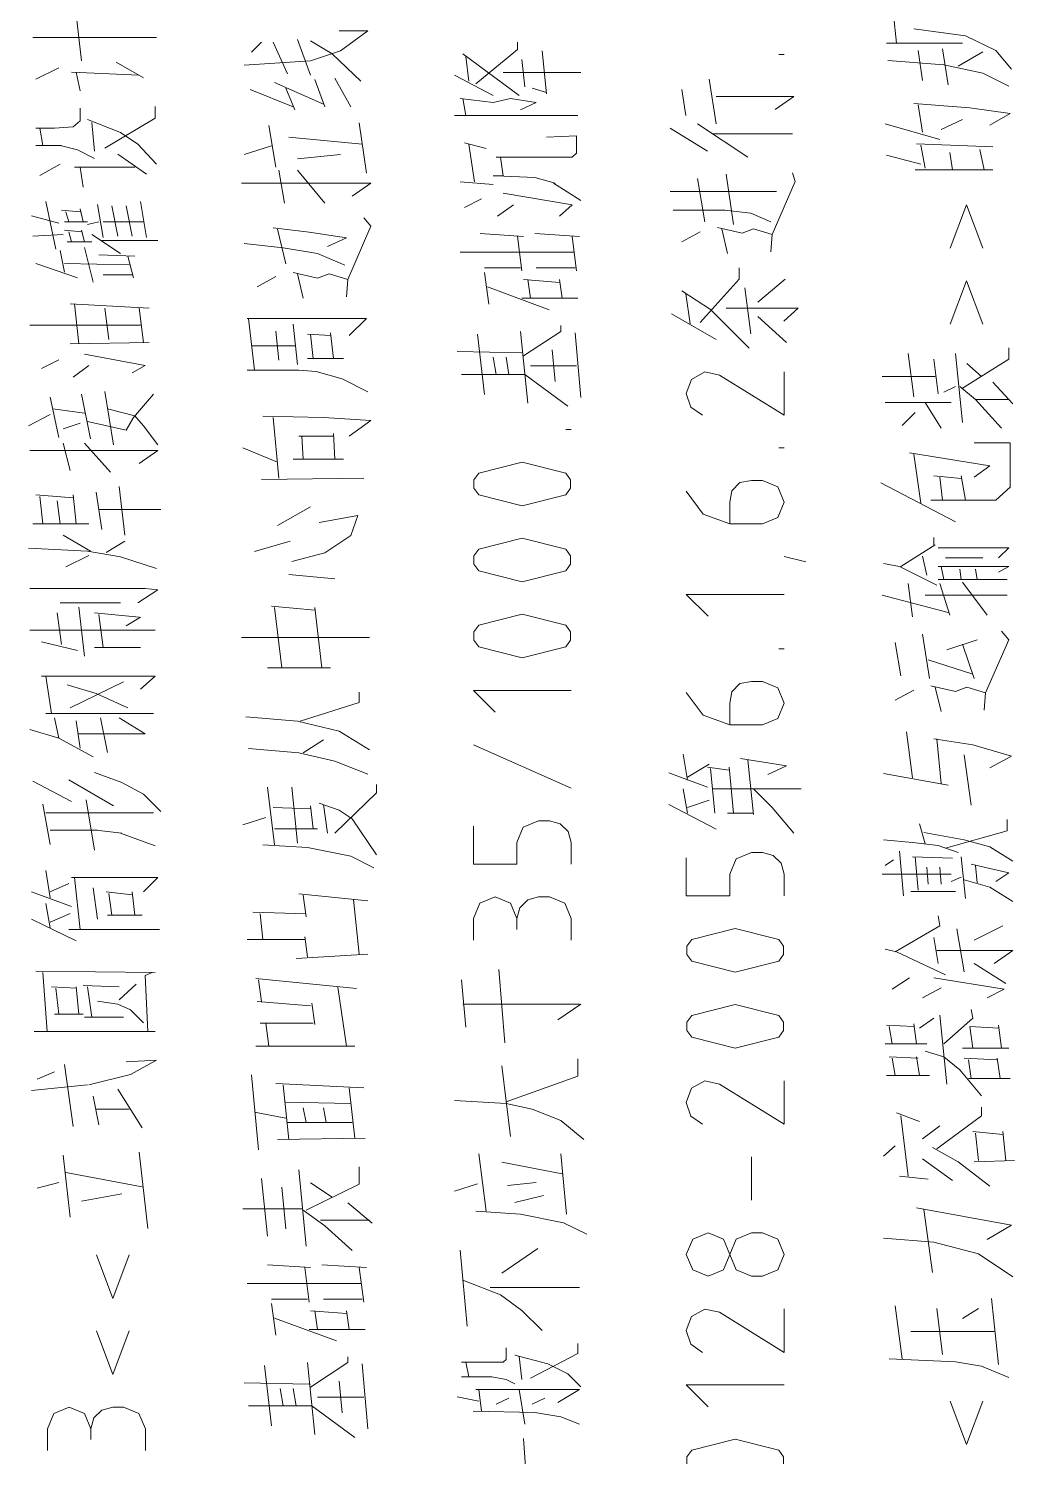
# Model space of a CAD drawing. Header units: millimetres. Extents: x 0 to 829, y 0 to 586.
# Drawn here: x 415.66 to 447.61, y 466.46 to 512.72 of the extents above; entities that cross this region are included whole.
import ezdxf

# ---------------------------------------------------------------- set-up
doc = ezdxf.new("R2010")
doc.units = ezdxf.units.MM

msp = doc.modelspace()

# ---------------------------------------------------------------- linework, layer by layer
at = {"color": 0, "lineweight": 0}
for points in [[(417.378444, 511.683), (417.195, 513.17525)], [(443.695667, 513.182306), (443.787389, 512.250972)], [(425.771028, 512.004028), (426.6565, 512.653139), (425.725167, 512.653139)], [(444.348306, 512.716639), (446.027528, 512.483806), (447.004722, 512.018139), (447.51625, 511.411361)], [(419.802028, 512.430889), (415.794472, 512.430889)], [(422.881778, 511.954639), (423.209861, 512.282722)], [(424.049472, 511.256139), (423.580278, 512.282722)], [(424.793833, 511.210278), (424.374028, 512.374444)], [(424.793833, 512.328583), (425.492333, 511.908778), (426.423667, 511.023306)], [(431.507194, 512.049889), (431.507194, 512.282722)], [(443.462833, 512.250972), (445.932278, 512.250972)], [(422.648944, 511.534833), (424.793833, 511.675944), (425.771028, 512.004028)], [(429.73625, 511.908778), (431.556583, 510.557639)], [(429.923222, 511.023306), (429.8315, 511.817056)], [(431.507194, 512.049889), (430.156056, 510.931583)], [(431.740028, 510.836333), (431.648306, 511.721806)], [(432.300944, 512.0005), (432.442056, 510.6035)], [(440.143194, 511.887611), (439.970333, 511.887611)], [(444.627, 511.040944), (444.489417, 512.018139)], [(445.279639, 512.064), (445.466611, 510.899833)], [(445.791167, 511.506611), (446.584917, 511.972278)], [(415.889722, 511.07975), (416.634083, 511.450167)], [(417.053889, 511.312583), (419.244639, 511.217333)], [(417.332583, 510.705806), (417.195, 511.312583)], [(419.382222, 511.125611), (418.49675, 511.637139)], [(433.560361, 511.302), (431.041528, 511.302)], [(443.508694, 511.690056), (445.3255, 511.552472), (446.584917, 511.273778), (447.424528, 510.853972)], [(423.629667, 510.977444), (425.213639, 510.278944)], [(424.282306, 510.091972), (424.000083, 510.790472)], [(424.934944, 511.069167), (425.2595, 510.183694)], [(426.099111, 510.183694), (425.587583, 511.118556)], [(429.457556, 511.210278), (430.716972, 510.557639)], [(431.976389, 510.790472), (432.442056, 510.649361)], [(437.945389, 509.633361), (437.712556, 511.07975)], [(422.835917, 510.744611), (424.232917, 510.183694)], [(429.644528, 510.462389), (430.716972, 510.324806)], [(429.8315, 509.905), (429.73625, 510.462389)], [(430.716972, 510.324806), (431.274361, 510.462389), (432.113972, 510.324806), (431.602444, 510.091972)], [(436.964667, 509.912056), (436.827083, 510.751667)], [(439.853917, 510.099028), (440.460694, 510.518833), (437.945389, 510.518833)], [(415.889722, 509.49225), (416.492972, 509.49225), (417.09975, 509.541639), (417.332583, 509.728611), (417.332583, 510.144889)], [(418.126333, 508.843139), (419.756167, 509.820333), (419.756167, 510.194278)], [(429.457556, 509.905), (433.465111, 509.905)], [(447.470389, 509.9685), (446.165111, 510.155472), (444.348306, 510.293056)], [(444.627, 509.361722), (444.489417, 510.247194)], [(447.470389, 509.9685), (446.81775, 509.594556)], [(416.122556, 508.934861), (416.027306, 509.49225)], [(417.565417, 509.774472), (418.637861, 509.354667)], [(417.79825, 508.747889), (417.706528, 509.679222)], [(423.442694, 509.580444), (423.675528, 508.229306)], [(426.610639, 508.042333), (426.377806, 509.672167)], [(436.453139, 509.495778), (437.663167, 508.747889)], [(438.968444, 508.560917), (437.338611, 509.633361)], [(443.416972, 509.640417), (445.187917, 509.128889)], [(445.233778, 509.453444), (445.932278, 509.781528)], [(415.889722, 508.934861), (416.725806, 508.934861)], [(416.679944, 508.934861), (417.240861, 508.79375), (417.79825, 508.515056)], [(419.802028, 508.328083), (419.198778, 508.980722), (418.637861, 509.354667)], [(422.648944, 508.645583), (423.534417, 508.927806)], [(426.473056, 508.973667), (424.095333, 509.2065)], [(429.785639, 509.019528), (430.484139, 508.832556)], [(430.110194, 507.760111), (429.923222, 508.973667)], [(430.808694, 508.553861), (433.278139, 508.553861), (433.41925, 508.691444), (433.41925, 509.252361), (432.442056, 509.2065)], [(437.850139, 509.308806), (440.414833, 509.308806)], [(446.913, 508.896056), (444.440028, 508.987778)], [(444.581139, 508.941917), (444.72225, 508.197556)], [(418.546139, 508.656167), (419.477472, 508.003528)], [(424.374028, 508.508), (425.771028, 508.645583)], [(430.716972, 507.947083), (431.041528, 507.947083), (430.949806, 508.553861)], [(443.462833, 508.617361), (444.581139, 508.335139)], [(445.607722, 508.148167), (445.512472, 508.709083)], [(446.630778, 508.148167), (446.493194, 508.800806)], [(416.027306, 507.957667), (416.679944, 508.328083)], [(419.103528, 508.236361), (417.145611, 508.236361)], [(417.332583, 508.236361), (417.427833, 507.583722)], [(423.76725, 508.134056), (423.954222, 507.061611)], [(425.2595, 507.061611), (424.374028, 508.134056)], [(438.502778, 506.370167), (438.269944, 508.003528)], [(440.506556, 507.770694), (440.414833, 508.049389)], [(444.394167, 508.148167), (446.913, 508.148167)], [(426.144972, 507.294444), (426.75175, 507.71425), (422.557222, 507.71425)], [(429.644528, 507.760111), (430.716972, 507.668389)], [(430.808694, 507.947083), (432.068111, 507.901222), (432.72075, 507.71425)], [(432.674889, 507.71425), (433.560361, 507.153333)], [(437.571444, 506.465417), (437.338611, 507.862417)], [(439.762194, 506.045611), (440.506556, 507.770694)], [(416.542361, 505.579944), (416.214278, 507.118056)], [(419.477472, 505.953889), (419.2905, 507.118056)], [(429.785639, 506.9205), (430.343028, 507.202722)], [(432.861861, 506.641806), (433.278139, 507.01575), (431.041528, 507.389694)], [(439.899778, 507.442611), (436.453139, 507.442611)], [(415.748611, 506.652389), (416.634083, 506.419556)], [(417.332583, 506.789972), (416.725806, 506.839361)], [(416.958639, 506.465417), (416.866917, 506.789972)], [(417.427833, 506.465417), (417.332583, 506.885222)], [(418.080472, 505.953889), (417.8935, 507.022806)], [(418.359167, 506.976944), (418.546139, 505.99975)], [(419.011806, 505.99975), (418.824833, 506.976944)], [(430.854556, 506.641806), (431.369611, 507.01575)], [(436.544861, 506.839361), (438.224083, 506.839361), (439.063694, 506.744111), (439.716333, 506.465417)], [(446.581389, 505.608167), (446.052222, 507.01575), (445.523056, 505.608167)], [(416.821056, 506.465417), (417.565417, 506.465417)], [(417.378444, 506.137333), (416.821056, 506.186722)], [(417.473694, 505.812778), (417.378444, 506.186722)], [(417.565417, 506.370167), (417.939361, 506.465417)], [(418.080472, 506.465417), (419.382222, 506.465417)], [(423.580278, 506.271389), (424.747972, 506.130278), (425.958, 505.943306), (425.351222, 505.664611)], [(424.000083, 505.103694), (423.721389, 506.222)], [(425.958, 504.034778), (426.003861, 504.592167), (426.75175, 506.31725), (426.518917, 506.595944)], [(437.99125, 506.278444), (438.781472, 506.091472), (439.155417, 506.232583), (439.762194, 506.045611), (439.716333, 505.484694)], [(438.315806, 505.438833), (438.128833, 506.232583)], [(415.794472, 505.99975), (416.775194, 506.045611)], [(416.912778, 505.812778), (417.706528, 505.812778)], [(416.958639, 506.137333), (417.053889, 505.812778)], [(417.706528, 506.045611), (418.637861, 505.438833)], [(418.031083, 505.858639), (419.847889, 505.858639)], [(422.648944, 505.756333), (423.908361, 505.61875), (425.026667, 505.431778), (425.912139, 505.057833)], [(430.297167, 506.084417), (431.694167, 505.989167)], [(431.648306, 504.870861), (431.507194, 505.989167)], [(432.068111, 506.084417), (433.510972, 505.989167)], [(433.41925, 504.870861), (433.278139, 505.989167)], [(436.827083, 505.812778), (437.430333, 506.137333)], [(416.821056, 504.832056), (416.679944, 505.534083)], [(417.752389, 504.5075), (417.473694, 505.625806)], [(417.939361, 505.392972), (419.103528, 505.347111)], [(419.057667, 504.648611), (418.870694, 505.347111)], [(429.644528, 505.477639), (433.327528, 505.477639)], [(415.889722, 505.114278), (417.240861, 504.648611)], [(416.821056, 505.114278), (418.916556, 505.068417)], [(424.232917, 504.825), (425.026667, 504.638028), (425.400611, 504.779139), (426.003861, 504.592167)], [(424.561, 503.985389), (424.374028, 504.779139)], [(430.438278, 504.966111), (431.602444, 504.966111)], [(430.575861, 503.798417), (430.438278, 504.825)], [(432.113972, 504.966111), (433.373389, 504.966111)], [(437.430333, 503.202222), (438.68975, 504.599222), (438.68975, 504.973167)], [(418.080472, 504.740333), (419.011806, 504.740333)], [(423.06875, 504.359333), (423.675528, 504.687417)], [(430.53, 504.359333), (432.533778, 503.614972)], [(431.694167, 504.592167), (432.861861, 504.500444)], [(431.927, 503.985389), (431.835278, 504.592167)], [(432.861861, 504.592167), (432.953583, 503.985389)], [(439.063694, 502.828278), (438.876722, 504.320528)], [(439.296528, 503.854861), (440.182, 504.599222)], [(446.581389, 503.14225), (446.052222, 504.549833), (445.523056, 503.14225)], [(431.648306, 503.985389), (433.465111, 503.985389)], [(436.827083, 504.228806), (437.758417, 503.622028), (439.014306, 502.362611)], [(437.105778, 503.156361), (436.964667, 504.133556)], [(417.008028, 503.809), (419.569194, 503.667889)], [(417.286722, 502.503722), (417.145611, 503.809)], [(418.263917, 502.644833), (418.126333, 503.667889)], [(419.382222, 502.549583), (419.244639, 503.667889)], [(436.499, 503.480917), (437.945389, 502.644833)], [(438.269944, 503.667889), (440.601806, 503.667889), (440.136139, 503.248083)], [(439.296528, 503.389194), (440.227861, 502.549583)], [(415.70275, 503.1105), (419.2905, 503.1105)], [(426.05325, 502.775361), (426.610639, 503.33275), (422.744194, 503.33275)], [(422.790056, 503.33275), (422.977028, 501.657056)], [(423.76725, 501.981611), (423.675528, 502.916472)], [(424.374028, 501.844028), (424.232917, 503.149306)], [(431.835278, 500.584611), (431.602444, 502.912944)], [(431.694167, 502.122722), (432.907722, 502.912944), (432.907722, 503.099917)], [(417.008028, 502.503722), (419.569194, 502.549583)], [(424.282306, 502.447278), (422.881778, 502.447278)], [(425.446472, 502.775361), (424.702111, 502.821222)], [(424.793833, 502.821222), (424.885556, 502.031)], [(425.538194, 502.031), (425.446472, 502.867083)], [(430.438278, 500.863306), (430.205444, 502.821222)], [(433.560361, 500.771583), (433.373389, 502.867083)], [(416.073167, 501.709972), (416.634083, 501.992194)], [(419.011806, 501.572389), (419.431611, 501.805222), (417.473694, 502.175639)], [(424.702111, 502.031), (425.866278, 502.031)], [(429.552806, 502.260306), (431.648306, 502.214444)], [(430.808694, 501.515944), (430.716972, 502.076861)], [(431.2285, 501.515944), (431.136778, 502.076861)], [(432.72075, 501.283111), (432.6255, 502.309694)], [(444.348306, 500.796278), (444.161333, 502.193278)], [(445.142056, 500.891528), (445.000944, 502.009833)], [(445.932278, 499.956667), (445.699444, 502.193278)], [(445.932278, 501.074972), (447.424528, 502.009833), (447.424528, 502.38025)], [(417.09975, 501.431278), (417.611278, 501.805222)], [(422.744194, 501.657056), (424.419889, 501.657056), (424.980806, 501.611194), (425.820417, 501.378361), (426.6565, 500.958556)], [(429.690389, 501.515944), (431.740028, 501.515944)], [(431.740028, 501.515944), (433.140556, 500.489361)], [(431.927, 501.794639), (433.41925, 501.794639)], [(438.051222, 501.498306), (437.571444, 501.597083), (437.144583, 501.357194), (436.97525, 500.898583)], [(438.051222, 501.498306), (440.143194, 500.193028), (440.143194, 501.604139)], [(446.073389, 501.868722), (446.539056, 501.448917)], [(443.321722, 501.448917), (445.046806, 501.448917)], [(445.3255, 500.937389), (445.699444, 501.124361)], [(445.840556, 501.124361), (446.352083, 500.704556), (447.191694, 499.773222)], [(447.562111, 500.563444), (446.913, 501.261944)], [(416.634083, 499.473361), (416.355389, 500.778639)], [(417.378444, 500.873889), (417.660667, 499.4275)], [(418.405028, 499.240528), (418.126333, 500.965611)], [(419.057667, 500.126), (419.710306, 500.873889)], [(436.97525, 500.898583), (437.119889, 500.457611), (437.504417, 500.193028)], [(443.416972, 500.609306), (445.558333, 500.609306)], [(445.233778, 499.773222), (444.72225, 500.609306)], [(446.352083, 500.704556), (447.424528, 500.704556)], [(415.656889, 499.847306), (416.355389, 500.22125)], [(416.447111, 500.404694), (417.473694, 500.267111)], [(418.218056, 500.404694), (419.103528, 500.171861)], [(419.057667, 500.126), (418.824833, 499.706194)], [(419.847889, 499.240528), (419.382222, 499.847306), (419.103528, 500.171861)], [(423.255722, 500.164806), (425.213639, 500.118944), (426.75175, 500.023694), (426.05325, 499.512167)], [(443.974361, 499.864944), (444.394167, 500.28475)], [(417.332583, 499.939028), (416.775194, 499.755583)], [(417.565417, 499.988417), (418.824833, 499.706194)], [(423.76725, 498.161028), (423.580278, 500.118944)], [(433.242861, 499.730889), (433.066472, 499.730889)], [(416.775194, 499.286389), (417.008028, 498.400917)], [(418.313306, 498.355056), (417.473694, 499.286389)], [(424.419889, 499.512167), (425.538194, 499.512167)], [(424.561, 498.767806), (424.515139, 499.512167)], [(425.538194, 499.607417), (425.587583, 498.767806)], [(444.905694, 497.441361), (447.004722, 497.441361), (447.470389, 497.861167), (447.470389, 499.304028), (446.306222, 499.304028)], [(415.70275, 499.053556), (419.847889, 499.053556), (419.244639, 498.63375)], [(422.603083, 499.138222), (423.721389, 498.672556)], [(424.232917, 498.767806), (425.866278, 498.767806)], [(440.143194, 499.138222), (439.970333, 499.138222)], [(444.207194, 498.979472), (446.81775, 498.559667), (446.306222, 498.185722)], [(444.581139, 497.349639), (444.348306, 498.933611)], [(430.251306, 498.319778), (430.092556, 498.104583), (430.092556, 497.836472), (430.251306, 497.61775)], [(433.066472, 498.319778), (431.658889, 498.676083), (430.251306, 498.319778)], [(433.066472, 497.61775), (433.225222, 497.836472), (433.225222, 498.104583), (433.066472, 498.319778)], [(418.778972, 496.305417), (418.592, 497.889389)], [(423.209861, 498.115167), (426.518917, 498.161028)], [(439.088389, 498.083417), (438.714444, 498.016389), (438.449861, 497.748278), (438.382833, 497.377861)], [(439.441167, 498.083417), (439.088389, 498.083417)], [(439.441167, 496.672306), (439.938583, 496.880444), (440.143194, 497.377861), (439.938583, 497.875278), (439.441167, 498.083417)], [(443.275861, 498.002278), (445.699444, 496.742861)], [(445.886417, 498.139861), (445.000944, 498.235111)], [(445.279639, 497.441361), (445.187917, 498.185722)], [(446.027528, 497.441361), (445.886417, 498.235111)], [(415.889722, 497.610694), (417.09975, 497.515444)], [(416.122556, 496.679361), (416.027306, 497.564833)], [(416.679944, 496.679361), (416.588222, 497.423722)], [(417.09975, 497.610694), (417.195, 496.679361)], [(418.031083, 496.492389), (417.844111, 497.702417)], [(430.251306, 497.61775), (431.658889, 497.261444), (433.066472, 497.61775)], [(436.97525, 497.730639), (437.522056, 496.989806), (438.382833, 496.672306)], [(438.382833, 497.377861), (438.382833, 496.672306)], [(417.939361, 497.145028), (419.943139, 497.145028)], [(423.721389, 496.622917), (424.793833, 497.229694)], [(424.187056, 495.45875), (425.2595, 495.737444), (426.099111, 496.298361), (426.331944, 496.951), (425.072528, 496.718167)], [(415.794472, 496.679361), (417.611278, 496.679361)], [(438.382833, 496.672306), (439.441167, 496.672306)], [(416.775194, 496.305417), (417.660667, 495.793889)], [(418.172194, 495.7445), (418.778972, 496.118444)], [(422.977028, 495.783306), (424.141194, 496.111389)], [(433.066472, 495.857389), (431.658889, 496.210167), (430.251306, 495.857389)], [(443.9285, 495.296472), (445.046806, 495.9985)], [(445.000944, 495.9985), (445.000944, 496.231333)], [(415.656889, 495.885611), (417.565417, 495.793889)], [(416.866917, 495.278833), (417.611278, 495.652778)], [(419.802028, 495.232972), (418.637861, 495.606917), (417.565417, 495.793889)], [(430.251306, 495.857389), (430.092556, 495.638667), (430.092556, 495.370556), (430.251306, 495.151833)], [(433.066472, 495.151833), (433.225222, 495.370556), (433.225222, 495.638667), (433.066472, 495.857389)], [(440.84875, 495.441111), (440.143194, 495.6175)], [(444.768111, 495.017778), (444.627, 495.624556)], [(445.142056, 495.90325), (447.424528, 495.90325), (447.096444, 495.578694)], [(445.374889, 495.578694), (446.584917, 495.578694)], [(424.095333, 495.038944), (425.587583, 494.897833)], [(430.251306, 495.151833), (431.658889, 494.799056), (433.066472, 495.151833)], [(443.371111, 495.391722), (443.882639, 495.296472), (445.092667, 494.693222)], [(445.142056, 495.296472), (447.424528, 495.296472), (447.096444, 495.113028)], [(445.3255, 494.876667), (445.233778, 495.296472)], [(445.886417, 494.876667), (445.840556, 495.20475)], [(446.397944, 494.876667), (446.352083, 495.20475)], [(415.70275, 494.580333), (419.431611, 494.580333), (419.847889, 494.534472), (419.198778, 494.114667)], [(444.302444, 493.666639), (444.161333, 494.739083)], [(445.142056, 494.876667), (447.378667, 494.876667)], [(445.512472, 493.7125), (445.187917, 494.739083)], [(446.726028, 493.7125), (445.932278, 494.784944)], [(416.679944, 494.114667), (418.637861, 494.114667)], [(440.143194, 494.382778), (436.97525, 494.382778), (437.680806, 493.68075)], [(445.466611, 493.80775), (443.321722, 494.365139)], [(444.72225, 494.365139), (447.378667, 494.365139)], [(416.725806, 492.763528), (416.588222, 493.790111)], [(417.473694, 492.389583), (417.286722, 493.973556)], [(417.79825, 493.790111), (419.244639, 493.649)], [(418.080472, 492.671806), (417.939361, 493.740722)], [(419.2905, 493.649), (418.824833, 493.370306)], [(423.534417, 494.012361), (424.934944, 493.874778)], [(423.8625, 492.008583), (423.629667, 493.9665)], [(424.934944, 493.9665), (425.167778, 492.008583)], [(433.066472, 493.391472), (431.658889, 493.747778), (430.251306, 493.391472)], [(415.70275, 493.229194), (419.756167, 493.229194)], [(430.251306, 493.391472), (430.092556, 493.17275), (430.092556, 492.904639), (430.251306, 492.685917)], [(433.066472, 492.685917), (433.225222, 492.904639), (433.225222, 493.17275), (433.066472, 493.391472)], [(446.630778, 490.636278), (446.676639, 491.197194), (447.424528, 492.922278), (447.191694, 493.200972)], [(416.073167, 492.85525), (417.240861, 492.576556)], [(422.557222, 492.989306), (426.705889, 492.989306)], [(443.9285, 491.754583), (443.741528, 492.827028)], [(444.859833, 491.662861), (444.627, 493.105722)], [(445.42075, 492.594194), (446.397944, 492.922278)], [(446.306222, 491.662861), (445.932278, 492.781167)], [(417.79825, 492.671806), (419.2905, 492.671806)], [(430.251306, 492.685917), (431.658889, 492.333139), (433.066472, 492.685917)], [(440.143194, 492.622417), (439.970333, 492.622417)], [(444.813972, 492.269639), (446.260361, 491.803972)], [(423.396833, 492.008583), (425.446472, 492.008583)], [(416.073167, 491.736944), (419.756167, 491.736944), (419.2905, 491.317139)], [(416.40125, 490.526917), (416.214278, 491.736944)], [(416.912778, 491.45825), (417.844111, 491.179556), (418.870694, 490.713889)], [(417.008028, 490.713889), (418.729583, 491.5535)], [(439.088389, 491.567611), (438.714444, 491.504111), (438.449861, 491.236), (438.382833, 490.862056)], [(439.441167, 491.567611), (439.088389, 491.567611)], [(439.441167, 490.160028), (439.938583, 490.364639), (440.143194, 490.862056), (439.938583, 491.363), (439.441167, 491.567611)], [(444.905694, 491.430028), (445.699444, 491.243056), (446.073389, 491.384167), (446.676639, 491.197194)], [(445.233778, 490.590417), (445.046806, 491.384167)], [(424.46575, 490.287028), (426.377806, 490.890278), (426.377806, 491.218361)], [(433.242861, 491.278333), (430.074917, 491.278333), (430.776944, 490.576306)], [(436.97525, 491.214833), (437.522056, 490.477528), (438.382833, 490.160028)], [(443.741528, 490.964361), (444.348306, 491.288917)], [(416.214278, 490.526917), (419.710306, 490.526917)], [(422.694806, 490.424611), (424.374028, 490.287028), (425.725167, 489.958944), (426.705889, 489.352167)], [(438.382833, 490.862056), (438.382833, 490.160028)], [(415.70275, 490.015389), (416.634083, 489.733167), (417.752389, 489.129917)], [(416.634083, 489.733167), (416.492972, 490.385806)], [(417.332583, 489.408611), (417.195, 490.294083)], [(417.286722, 489.874278), (419.431611, 489.874278), (418.592, 490.385806)], [(418.218056, 489.2675), (417.985222, 490.385806)], [(438.382833, 490.160028), (439.441167, 490.160028)], [(424.561, 489.260444), (425.213639, 489.68025)], [(433.242861, 488.110389), (430.074917, 489.517972)], [(444.302444, 488.445528), (444.115472, 489.937778)], [(445.000944, 489.704944), (446.260361, 489.517972), (447.51625, 489.147556), (446.81775, 488.773611)], [(445.233778, 488.262083), (445.092667, 489.704944)], [(422.790056, 489.401556), (424.419889, 489.260444), (425.587583, 488.98175), (426.6565, 488.561944)], [(437.010528, 488.371444), (436.872944, 489.211056)], [(438.735611, 489.073472), (440.227861, 488.837111), (439.621083, 488.558417)], [(439.155417, 487.253139), (438.968444, 489.024083)], [(446.210972, 487.560056), (445.978139, 489.193417)], [(417.79825, 488.614861), (418.683722, 488.290306), (419.382222, 487.916361), (419.943139, 487.358972)], [(437.663167, 488.138611), (436.407278, 488.604278)], [(437.010528, 488.466694), (437.712556, 488.8865)], [(438.365194, 488.699528), (437.663167, 488.79125)], [(437.896, 487.302528), (437.758417, 488.745389)], [(438.365194, 488.79125), (438.502778, 487.302528)], [(443.371111, 488.586639), (445.466611, 488.212694)], [(415.794472, 488.336167), (417.053889, 487.683528)], [(416.958639, 488.382028), (418.405028, 487.542417)], [(423.629667, 486.275944), (423.396833, 488.142139)], [(424.374028, 486.325333), (424.187056, 488.142139)], [(425.587583, 486.649889), (426.938722, 487.955167), (426.938722, 488.233861)], [(417.79825, 486.099556), (417.519556, 487.729389)], [(437.010528, 487.302528), (436.872944, 488.09275)], [(437.712556, 487.718806), (437.010528, 487.485972)], [(437.850139, 488.09275), (440.693528, 488.09275)], [(439.155417, 488.09275), (439.762194, 487.485972), (440.460694, 486.649889)], [(416.355389, 486.286528), (416.122556, 487.591806)], [(416.214278, 487.309583), (419.710306, 487.309583)], [(424.793833, 487.443639), (423.580278, 487.4895)], [(424.885556, 486.791), (424.793833, 487.535361)], [(426.144972, 487.115556), (425.725167, 487.39425), (425.072528, 487.630611)], [(425.351222, 486.649889), (425.213639, 487.581222)], [(437.945389, 486.787472), (436.407278, 487.581222)], [(438.315806, 487.302528), (439.155417, 487.302528)], [(416.355389, 486.752194), (417.8935, 486.752194)], [(418.683722, 486.656944), (417.844111, 486.752194)], [(422.603083, 486.928583), (423.347444, 487.161417)], [(423.629667, 486.791), (425.026667, 486.791)], [(426.144972, 487.115556), (426.938722, 485.951389)], [(431.4825, 486.350028), (431.4825, 485.644472), (430.074917, 485.644472), (430.074917, 486.879194)], [(432.188056, 487.052056), (431.690639, 486.847444), (431.4825, 486.350028)], [(432.540833, 487.052056), (432.188056, 487.052056)], [(433.242861, 486.350028), (433.147611, 486.702806), (432.890083, 486.960333), (432.540833, 487.052056)], [(444.72225, 486.304167), (444.535278, 486.956806)], [(445.374889, 486.163056), (447.378667, 486.723972), (447.378667, 487.094389)], [(418.637861, 486.656944), (419.756167, 486.240667)], [(423.255722, 486.275944), (424.702111, 486.184222), (426.099111, 485.905528), (426.843472, 485.531583)], [(433.242861, 485.644472), (433.242861, 486.350028)], [(443.371111, 486.44175), (444.302444, 486.350028), (445.142056, 486.258306), (445.791167, 486.025472)], [(444.672861, 486.674583), (445.978139, 486.44175), (446.81775, 486.208917), (447.562111, 485.74325)], [(438.382833, 485.323444), (438.382833, 484.617889), (436.97525, 484.617889), (436.97525, 485.852611)], [(439.088389, 486.025472), (438.590972, 485.820861), (438.382833, 485.323444)], [(439.441167, 486.025472), (439.088389, 486.025472)], [(440.143194, 485.323444), (440.051472, 485.676222), (439.793944, 485.93375), (439.441167, 486.025472)], [(443.416972, 485.605667), (443.695667, 485.789111)], [(444.020222, 484.624944), (443.882639, 486.071333)], [(444.302444, 485.884361), (445.607722, 485.8385)], [(444.489417, 484.811917), (444.394167, 485.884361)], [(446.027528, 484.533222), (445.886417, 485.884361)], [(416.355389, 484.561444), (416.214278, 485.446917)], [(440.143194, 484.617889), (440.143194, 485.323444)], [(443.321722, 485.323444), (445.558333, 485.323444)], [(444.813972, 484.998889), (444.768111, 485.556278)], [(445.233778, 484.998889), (445.187917, 485.556278)], [(446.210972, 485.651528), (446.81775, 485.510417), (447.424528, 485.372833), (447.004722, 485.090611)], [(446.397944, 485.04475), (446.352083, 485.605667)], [(416.355389, 484.748417), (416.958639, 485.027111)], [(419.847889, 485.214083), (417.053889, 485.214083)], [(417.332583, 483.534861), (417.145611, 485.214083)], [(417.8935, 483.862944), (417.752389, 484.886)], [(419.847889, 485.214083), (419.382222, 484.748417)], [(445.558333, 485.090611), (445.886417, 485.231722)], [(445.978139, 485.14), (446.81775, 484.903639), (447.562111, 484.437972)], [(415.748611, 484.748417), (417.053889, 484.28275)], [(418.172194, 484.748417), (419.011806, 484.653167)], [(418.359167, 484.000528), (418.263917, 484.702556)], [(419.011806, 484.748417), (419.103528, 484.000528)], [(424.419889, 484.691972), (426.6565, 484.459139)], [(424.652722, 483.947611), (424.561, 484.646111)], [(426.377806, 482.734056), (426.190833, 484.505)], [(431.4825, 483.884111), (431.277889, 484.381528), (430.776944, 484.589667), (430.279528, 484.381528), (430.074917, 483.884111)], [(432.188056, 484.589667), (431.835278, 484.494417), (431.57775, 484.236889), (431.4825, 483.884111)], [(432.188056, 484.589667), (432.540833, 484.589667)], [(433.242861, 483.884111), (433.03825, 484.381528), (432.540833, 484.589667)], [(444.256583, 484.766056), (445.699444, 484.766056)], [(416.355389, 483.58425), (416.214278, 484.374472)], [(417.008028, 484.049917), (416.355389, 483.767694)], [(419.336361, 484.000528), (418.218056, 484.000528)], [(422.931167, 484.088722), (424.652722, 484.039333)], [(423.255722, 483.20325), (423.164, 484.039333)], [(445.142056, 483.972306), (445.187917, 483.64775), (443.741528, 482.808139)], [(415.748611, 483.862944), (417.195, 483.164444)], [(416.958639, 483.534861), (419.897278, 483.534861)], [(430.074917, 483.182083), (430.074917, 483.884111)], [(431.4825, 483.884111), (431.4825, 483.531333)], [(433.242861, 483.884111), (433.242861, 483.182083)], [(439.970333, 483.210306), (438.559222, 483.566611), (437.151639, 483.210306)], [(445.978139, 482.1555), (445.745306, 483.5525)], [(446.306222, 483.182083), (447.237556, 483.64775)], [(422.744194, 483.20325), (424.606861, 483.20325)], [(424.702111, 482.642333), (424.606861, 483.294972)], [(437.151639, 483.210306), (436.996417, 482.991583), (436.996417, 482.723472), (437.151639, 482.50475)], [(439.970333, 482.50475), (440.125556, 482.723472), (440.125556, 482.991583), (439.970333, 483.210306)], [(445.000944, 483.273806), (445.142056, 482.434194)], [(424.328167, 482.596472), (426.6565, 482.734056)], [(443.416972, 482.899861), (443.787389, 482.808139), (445.374889, 482.063778)], [(445.092667, 482.854), (447.562111, 482.854), (446.958861, 482.434194)], [(415.889722, 482.183722), (419.756167, 482.137861)], [(416.260139, 480.225806), (416.122556, 482.137861)], [(419.523333, 480.225806), (419.431611, 482.046139), (419.664444, 482.137861)], [(431.090917, 479.855389), (430.903944, 482.233111)], [(437.151639, 482.50475), (438.559222, 482.151972), (439.970333, 482.50475)], [(447.329278, 481.781556), (446.306222, 482.434194)], [(416.40125, 481.672194), (417.195, 481.626333)], [(416.634083, 480.786722), (416.542361, 481.626333)], [(417.286722, 480.786722), (417.195, 481.672194)], [(417.427833, 481.718056), (418.592, 481.672194)], [(417.706528, 480.695), (417.565417, 481.672194)], [(418.592, 481.252389), (419.149389, 481.763917)], [(423.022889, 481.943833), (426.286083, 481.61575)], [(423.209861, 481.199472), (423.114611, 481.897972)], [(425.958, 479.753083), (425.679306, 481.665139)], [(429.8315, 480.370444), (429.690389, 481.905028)], [(443.649806, 481.598111), (444.207194, 481.968528)], [(444.627, 481.315889), (445.233778, 481.643972)], [(445.000944, 481.968528), (447.283417, 481.598111), (446.726028, 481.315889)], [(417.8935, 481.206528), (418.546139, 481.111278)], [(423.06875, 481.199472), (424.793833, 481.058361)], [(416.492972, 480.786722), (417.427833, 480.786722)], [(417.473694, 480.695), (418.729583, 480.695)], [(418.546139, 481.111278), (418.962417, 480.927833), (419.382222, 480.508028)], [(424.934944, 480.451583), (424.839694, 481.150083)], [(429.73625, 481.114806), (433.510972, 481.114806)], [(433.560361, 481.114806), (432.812472, 480.603278)], [(437.151639, 480.744389), (436.996417, 480.525667), (436.996417, 480.257556), (437.151639, 480.042361)], [(439.970333, 480.744389), (438.559222, 481.100694), (437.151639, 480.744389)], [(439.970333, 480.042361), (440.125556, 480.257556), (440.125556, 480.525667), (439.970333, 480.744389)], [(445.42075, 478.521889), (445.187917, 480.7585)], [(445.3255, 479.827167), (446.260361, 480.66325), (446.210972, 480.945472)], [(423.164, 480.497444), (424.885556, 480.497444)], [(423.442694, 479.753083), (423.347444, 480.497444)], [(443.462833, 480.430417), (444.348306, 480.384556)], [(443.649806, 479.827167), (443.554556, 480.384556)], [(444.440028, 479.827167), (444.348306, 480.476278)], [(444.535278, 480.338694), (445.000944, 480.66325)], [(446.165111, 480.384556), (447.096444, 480.338694)], [(446.165111, 480.384556), (446.260361, 479.686056)], [(447.191694, 479.686056), (447.096444, 480.430417)], [(415.840333, 480.225806), (419.756167, 480.225806)], [(437.151639, 480.042361), (438.559222, 479.686056), (439.970333, 480.042361)], [(444.768111, 479.827167), (443.416972, 479.827167)], [(423.022889, 479.753083), (426.236694, 479.753083)], [(431.136778, 477.946861), (433.465111, 478.782944), (433.465111, 479.343861)], [(443.554556, 479.407361), (444.489417, 479.357972)], [(443.741528, 478.800583), (443.649806, 479.357972)], [(444.440028, 479.407361), (444.535278, 478.800583)], [(444.72225, 479.590806), (445.3255, 479.407361), (445.840556, 478.987556), (446.539056, 478.147944)], [(447.424528, 479.686056), (445.932278, 479.686056)], [(445.978139, 479.357972), (447.050583, 479.312111)], [(446.210972, 478.705333), (446.11925, 479.312111)], [(447.145833, 478.705333), (447.050583, 479.357972)], [(415.935583, 478.687694), (416.492972, 478.924056)], [(417.09975, 477.153111), (416.821056, 479.156889)], [(417.611278, 478.50425), (418.962417, 478.828806), (419.802028, 479.294472), (418.824833, 479.248611)], [(430.995667, 479.111028), (431.274361, 476.828556)], [(417.565417, 478.50425), (415.748611, 478.317278)], [(422.881778, 478.82175), (423.114611, 476.398167)], [(426.518917, 478.401944), (423.675528, 478.543056)], [(423.908361, 478.493667), (424.095333, 476.722722)], [(426.236694, 476.772111), (426.05325, 478.401944)], [(438.051222, 478.525417), (437.571444, 478.624194), (437.144583, 478.387833), (436.97525, 477.929222)], [(438.051222, 478.525417), (440.143194, 477.223667), (440.143194, 478.63125)], [(443.462833, 478.800583), (444.859833, 478.800583)], [(446.11925, 478.705333), (447.470389, 478.705333)], [(417.939361, 477.198972), (417.752389, 478.130306)], [(419.336361, 477.103722), (418.546139, 478.363139)], [(424.000083, 477.936278), (426.099111, 477.890417)], [(429.457556, 477.992722), (431.136778, 477.897472)], [(436.97525, 477.929222), (437.119889, 477.48825), (437.504417, 477.223667)], [(417.844111, 477.7105), (418.916556, 477.7105)], [(424.000083, 477.421222), (422.977028, 477.608194)], [(424.561, 477.749306), (424.652722, 477.283639)], [(425.305361, 477.283639), (425.213639, 477.749306)], [(431.136778, 477.897472), (431.976389, 477.714028), (432.907722, 477.340083), (433.652083, 476.733306)], [(443.787389, 477.587028), (444.535278, 477.308333)], [(444.161333, 475.537389), (443.9285, 477.495306)], [(445.092667, 476.422861), (446.539056, 477.495306), (446.539056, 477.774)], [(424.049472, 477.283639), (426.144972, 477.283639)], [(444.627, 476.750944), (445.187917, 477.17075)], [(423.721389, 476.722722), (426.564778, 476.772111)], [(446.260361, 476.983778), (447.237556, 476.888528)], [(446.443806, 476.052444), (446.352083, 476.937917)], [(447.237556, 476.983778), (447.329278, 476.052444)], [(417.008028, 474.214472), (416.775194, 476.21825)], [(419.523333, 473.844056), (419.244639, 476.3135)], [(430.484139, 474.404972), (430.251306, 476.267639)], [(433.094694, 474.309722), (432.907722, 476.267639)], [(439.088389, 474.75775), (439.088389, 476.168861)], [(443.371111, 476.190028), (443.741528, 476.518111)], [(444.627, 476.098306), (445.607722, 475.399806)], [(444.955083, 476.468722), (445.791167, 476.003056), (446.81775, 475.212833)], [(416.866917, 475.660861), (419.336361, 475.195194)], [(424.419889, 475.745528), (424.652722, 473.276083)], [(424.652722, 474.44025), (426.377806, 475.279861), (426.377806, 475.83725)], [(432.953583, 475.615), (430.995667, 475.988944)], [(446.306222, 476.003056), (447.6115, 476.052444)], [(415.935583, 475.145806), (416.634083, 475.332778)], [(423.396833, 473.600639), (423.209861, 475.466833)], [(424.000083, 473.833472), (423.8625, 475.184611)], [(424.793833, 475.325722), (425.492333, 474.860056)], [(429.457556, 475.057611), (430.205444, 475.290444)], [(431.182639, 475.241056), (432.113972, 475.336306)], [(443.882639, 475.537389), (444.813972, 475.445667)], [(417.378444, 474.729528), (418.683722, 474.962361)], [(431.415472, 474.683667), (432.346806, 474.9165)], [(422.603083, 474.486111), (424.515139, 474.486111)], [(424.561, 474.44025), (425.2595, 473.928722), (426.144972, 473.134972)], [(426.797611, 474.020444), (426.003861, 474.673083)], [(430.156056, 474.404972), (431.602444, 474.309722), (432.999444, 474.031028), (433.747333, 473.657083)], [(444.440028, 474.514333), (447.51625, 473.953417), (446.726028, 473.48775)], [(444.955083, 472.415306), (444.672861, 474.464944)], [(425.118389, 474.115694), (426.705889, 474.115694)], [(439.088389, 473.702944), (438.590972, 473.498333), (438.382833, 472.997389), (438.590972, 472.499972), (439.088389, 472.295361)], [(439.088389, 473.702944), (439.441167, 473.702944)], [(439.441167, 472.295361), (439.938583, 472.499972), (440.143194, 472.997389), (439.938583, 473.498333), (439.441167, 473.702944)], [(443.371111, 473.533611), (445.000944, 473.396028), (446.443806, 473.022083), (447.562111, 472.274194)], [(417.854694, 472.986806), (418.383861, 471.579222), (418.913028, 472.986806)], [(429.877361, 470.676111), (429.644528, 473.145556)], [(430.995667, 472.401194), (432.159833, 473.191417)], [(423.396833, 472.669306), (424.793833, 472.577583)], [(424.747972, 471.459278), (424.606861, 472.577583)], [(425.167778, 472.669306), (426.610639, 472.577583)], [(426.518917, 471.459278), (426.377806, 472.577583)], [(422.744194, 472.062528), (426.423667, 472.062528)], [(429.73625, 472.164833), (430.949806, 471.699167), (431.648306, 471.187639), (432.300944, 470.535)], [(430.621722, 471.932), (433.510972, 471.932)], [(439.441167, 472.295361), (439.088389, 472.295361)], [(423.534417, 471.551), (424.702111, 471.551)], [(425.213639, 471.551), (426.473056, 471.551)], [(447.096444, 469.434333), (446.863611, 471.575694)], [(423.675528, 470.386833), (423.534417, 471.409889)], [(424.793833, 471.177056), (425.958, 471.085333)], [(425.026667, 470.573806), (424.934944, 471.177056)], [(425.958, 471.177056), (426.05325, 470.573806)], [(438.051222, 471.131194), (437.571444, 471.229972), (437.144583, 470.993611), (436.97525, 470.535)], [(438.051222, 471.131194), (440.143194, 469.829444), (440.143194, 471.237028)], [(443.974361, 469.617778), (443.741528, 471.342861)], [(445.279639, 469.758889), (445.092667, 471.251139)], [(445.932278, 470.923056), (446.443806, 471.251139)], [(417.854694, 470.524417), (418.383861, 469.113306), (418.913028, 470.524417)], [(423.629667, 470.944222), (425.633444, 470.199861)], [(424.747972, 470.573806), (426.564778, 470.573806)], [(436.97525, 470.535), (437.119889, 470.094028), (437.504417, 469.829444)], [(431.927, 468.996889), (433.465111, 469.790639), (433.465111, 470.115194)], [(446.958861, 470.50325), (444.256583, 470.50325)], [(424.793833, 468.707611), (426.003861, 469.501361), (426.003861, 469.688333)], [(429.690389, 469.508417), (431.041528, 469.508417), (431.136778, 469.603667), (431.136778, 469.977611)], [(431.415472, 469.744778), (432.487917, 469.462556), (433.140556, 469.138), (433.560361, 468.718194)], [(431.648306, 468.951028), (431.556583, 469.695389)], [(443.554556, 469.617778), (445.699444, 469.526056), (446.539056, 469.384944), (447.424528, 469.014528)], [(423.534417, 467.448194), (423.301583, 469.406111)], [(424.934944, 467.1695), (424.702111, 469.501361)], [(426.6565, 467.356472), (426.473056, 469.4555)], [(429.923222, 469.04275), (429.8315, 469.508417)], [(422.648944, 468.848722), (424.747972, 468.802861)], [(425.820417, 467.868), (425.725167, 468.894583)], [(429.690389, 469.04275), (430.671111, 469.04275), (431.136778, 468.951028), (431.415472, 468.809917)], [(440.143194, 468.774639), (436.97525, 468.774639), (437.680806, 468.069083)], [(423.908361, 468.100833), (423.816639, 468.66175)], [(424.328167, 468.100833), (424.232917, 468.66175)], [(425.026667, 468.383056), (426.518917, 468.383056)], [(429.552806, 468.390111), (430.251306, 468.252528)], [(430.156056, 468.626472), (433.510972, 468.626472)], [(430.343028, 467.924444), (430.251306, 468.626472)], [(430.808694, 468.157278), (431.2285, 468.34425)], [(431.740028, 467.504639), (431.556583, 468.626472)], [(431.976389, 468.157278), (432.392667, 468.34425)], [(433.510972, 468.626472), (432.812472, 468.206667)], [(445.523056, 468.252528), (446.052222, 466.844944), (446.581389, 468.252528)], [(417.678306, 467.352944), (417.473694, 467.853889), (416.976278, 468.0585), (416.478861, 467.853889), (416.270722, 467.352944)], [(418.383861, 468.0585), (418.031083, 467.96325), (417.773556, 467.705722), (417.678306, 467.352944)], [(418.383861, 468.0585), (418.736639, 468.0585)], [(419.442194, 467.352944), (419.234056, 467.853889), (418.736639, 468.0585)], [(422.790056, 468.100833), (424.839694, 468.100833)], [(424.839694, 468.100833), (426.236694, 467.077778)], [(430.064333, 467.924444), (432.068111, 467.878583)], [(432.068111, 467.878583), (432.907722, 467.741), (433.510972, 467.504639)], [(416.270722, 466.650917), (416.270722, 467.352944)], [(417.678306, 467.352944), (417.678306, 467.003694)], [(419.442194, 467.352944), (419.442194, 466.650917)], [(431.881139, 464.431944), (431.694167, 467.038972)], [(439.970333, 466.6615), (438.559222, 467.014278), (437.151639, 466.6615)], [(437.151639, 466.6615), (436.996417, 466.442778), (436.996417, 466.174667), (437.151639, 465.955944)], [(439.970333, 465.955944), (440.125556, 466.174667), (440.125556, 466.442778), (439.970333, 466.6615)]]:
    msp.add_lwpolyline(points, dxfattribs=at)
msp.add_lwpolyline([(437.680806, 473.702944), (437.183389, 473.498333), (436.97525, 472.997389), (437.183389, 472.499972), (437.680806, 472.295361), (438.178222, 472.499972), (438.382833, 472.997389), (438.178222, 473.498333)], close=True, dxfattribs=at)

doc.saveas('drawing.dxf')
